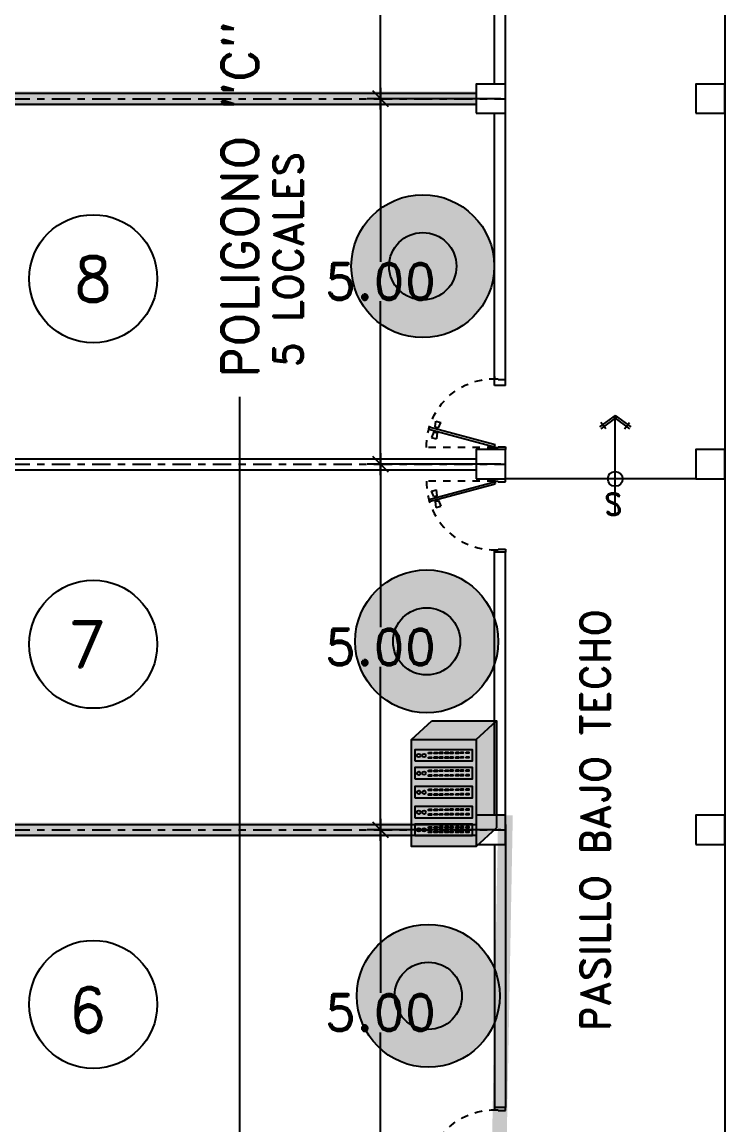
# Model space of a CAD drawing. Header units: millimetres. Extents: x 1590 to 1932, y -48 to 167.
# Drawn here: x 1639.13 to 1648.74, y 74.63 to 89.71 of the extents above; entities that cross this region are included whole.
import ezdxf
from ezdxf.enums import TextEntityAlignment as Align

# ---------------------------------------------------------------- set-up
doc = ezdxf.new("R2010")
doc.units = ezdxf.units.MM
doc.header["$LTSCALE"] = 0.1
doc.header["$MEASUREMENT"] = 0
doc.header["$PDMODE"] = 35
doc.header["$PDSIZE"] = 0.75
doc.linetypes.add('CENTERX2', pattern=[4, 2.5, -0.5, 0.5, -0.5])
doc.linetypes.add('HIDDEN2', pattern=[0.1875, 0.125, -0.0625])
doc.layers.get('0').update_dxf_attribs({"linetype": 'CONTINUOUS'})
doc.layers.get('DEFPOINTS').update_dxf_attribs({"linetype": 'CONTINUOUS'})
for name, color, linetype in [('CABLEADO', 172, 'CONTINUOUS'), ('CableadoSWACCESO', 26, 'CONTINUOUS'), ('CALLES', 3, 'CONTINUOUS'), ('CAMARAS', 253, 'CONTINUOUS'), ('ESCALERA', 1, 'CONTINUOUS'), ('PARED', 4, 'CONTINUOUS'), ("SW's Acceso", 250, 'CONTINUOUS'), ('TERRENO', 4, 'CONTINUOUS'), ('TEXT', 3, 'CONTINUOUS')]:
    doc.layers.add(name, color=color, linetype=linetype)
doc.styles.add('ROMAND', font='romand.shx')
doc.dimstyles.new('URBA', dxfattribs={"dimtxt": 20, "dimasz": 0.5, "dimexe": 1.25, "dimexo": 0.63, "dimgap": 0.63, "dimtad": 0, "dimtih": 1, "dimtoh": 1, "dimzin": 1, "dimdsep": 46, "dimtxsty": 'ROMAND', "dimcen": 2.5, "dimclrd": 1, "dimclre": 1, "dimclrt": 3, "dimadec": 0, "dimazin": 0, "dimtfac": 1, "dimtmove": 0, "dimatfit": 3, "dimfxl": 1, "dimtvp": 1, "dimtolj": 1, "dimtzin": 1, "dimarcsym": 0})

# ---------------------------------------------------------------- blocks, each defined once
blk = doc.blocks.new('P-GIRO-D')
at = {"color": 1, "linetype": 'HIDDEN2'}
blk.add_line((-0.03, 0.15), (-0.03, 1.08), dxfattribs=at)
at = {"color": 2}
for p, q in [((-0.31, 0.963), (-0.389, 0.952)), ((-0.389, 0.952), (-0.371, 0.884)), ((-0.297, 0.915), (-0.371, 0.884)), ((-0.281, 1.048), (-0.31, 1.041)), ((-0.31, 1.041), (-0.069, 0.142)), ((-0.31, 0.963), (-0.297, 0.915)), ((-0.288, 0.958), (-0.307, 0.953)), ((-0.28, 0.929), (-0.299, 0.924)), ((-0.281, 1.048), (-0.04, 0.15)), ((-0.239, 0.971), (-0.259, 0.966)), ((-0.232, 0.942), (-0.251, 0.937)), ((-0.242, 0.981), (-0.167, 1.011)), ((-0.242, 0.981), (-0.229, 0.933)), ((-0.229, 0.933), (-0.149, 0.944)), ((-0.167, 1.011), (-0.149, 0.944)), ((-1, 0.15), (-0.97, 0.15)), ((-0.96, 0), (-1, 0)), ((-0.97, 0.15), (-0.97, 0.1)), ((-0.97, 0.1), (-0.96, 0.1)), ((-0.96, 0.1), (-0.96, 0)), ((-0.04, 0.15), (-0.069, 0.142)), ((-0.04, 0.1), (-0.04, 0)), ((-0.03, 0.1), (-0.04, 0.1)), ((-0.04, 0), (0, 0)), ((-0.03, 0.15), (-0.03, 0.1)), ((0, 0.15), (-0.03, 0.15))]:
    blk.add_line(p, q, dxfattribs=at)
at = {"color": 1, "linetype": 'HIDDEN2'}
blk.add_arc((-0.04, 0.15), 0.93, 89.3839, 180, dxfattribs=at)
blk = doc.blocks.new('UTP1$0$DIMBLOCK')
at = {"color": 1}
blk.add_line((-7.5, 0), (10.5, 0), dxfattribs=at)
at = {"color": 4}
blk.add_line((-5.25, -5.25), (5.25, 5.25), dxfattribs=at)
blk = doc.blocks.new('*D198')
at = {"layer": 'CALLES', "color": 1, "linetype": 'Continuous', "transparency": 16777216}
for p, q in [((1645.673, 78.662), (1643.846, 78.662)), ((1644.026, 78.642), (1644.026, 76.432)), ((1644.026, 73.682), (1644.026, 75.892)), ((1645.673, 73.662), (1643.846, 73.662))]:
    blk.add_line(p, q, dxfattribs=at)
at = {"layer": 'DEFPOINTS', "color": 0, "linetype": 'Continuous', "transparency": 16777216}
for p in [(1644.026, 78.662), (1645.736, 78.662), (1645.736, 73.662)]:
    blk.add_point(p, dxfattribs=at)
at = {"layer": 'CALLES', "color": 1, "linetype": 'Continuous', "transparency": 16777216, "xscale": 0.02, "yscale": 0.02, "zscale": 0.02}
for p, rotation in [((1644.026, 78.662), 90), ((1644.026, 73.662), 270)]:
    blk.add_blockref('UTP1$0$DIMBLOCK', p, dxfattribs=dict(at, rotation=rotation))
at = {"layer": 'CALLES', "color": 3, "linetype": 'Continuous', "transparency": 16777216, "insert": (1644.026, 76.162), "char_height": 0.5, "attachment_point": 5, "style": 'ROMAND'}
blk.add_mtext('\\A1;5.00', dxfattribs=at)
blk = doc.blocks.new('*D199')
at = {"layer": 'CALLES', "color": 1, "linetype": 'Continuous', "transparency": 16777216}
for p, q in [((1645.673, 83.662), (1643.846, 83.662)), ((1644.026, 83.642), (1644.026, 81.432)), ((1644.026, 78.682), (1644.026, 80.892)), ((1645.673, 78.662), (1643.846, 78.662))]:
    blk.add_line(p, q, dxfattribs=at)
at = {"layer": 'DEFPOINTS', "color": 0, "linetype": 'Continuous', "transparency": 16777216}
for p in [(1644.026, 83.662), (1645.736, 83.662), (1645.736, 78.662)]:
    blk.add_point(p, dxfattribs=at)
at = {"layer": 'CALLES', "color": 1, "linetype": 'Continuous', "transparency": 16777216, "xscale": 0.02, "yscale": 0.02, "zscale": 0.02}
for p, rotation in [((1644.026, 83.662), 90), ((1644.026, 78.662), 270)]:
    blk.add_blockref('UTP1$0$DIMBLOCK', p, dxfattribs=dict(at, rotation=rotation))
at = {"layer": 'CALLES', "color": 3, "linetype": 'Continuous', "transparency": 16777216, "insert": (1644.026, 81.162), "char_height": 0.5, "attachment_point": 5, "style": 'ROMAND'}
blk.add_mtext('\\A1;5.00', dxfattribs=at)
blk = doc.blocks.new('*D200')
at = {"layer": 'CALLES', "color": 1, "linetype": 'Continuous', "transparency": 16777216}
for p, q in [((1645.673, 88.662), (1643.846, 88.662)), ((1644.026, 88.642), (1644.026, 86.432)), ((1644.026, 83.682), (1644.026, 85.892)), ((1645.673, 83.662), (1643.846, 83.662))]:
    blk.add_line(p, q, dxfattribs=at)
at = {"layer": 'DEFPOINTS', "color": 0, "linetype": 'Continuous', "transparency": 16777216}
for p in [(1644.026, 88.662), (1645.736, 88.662), (1645.736, 83.662)]:
    blk.add_point(p, dxfattribs=at)
at = {"layer": 'CALLES', "color": 1, "linetype": 'Continuous', "transparency": 16777216, "xscale": 0.02, "yscale": 0.02, "zscale": 0.02}
for p, rotation in [((1644.026, 88.662), 90), ((1644.026, 83.662), 270)]:
    blk.add_blockref('UTP1$0$DIMBLOCK', p, dxfattribs=dict(at, rotation=rotation))
at = {"layer": 'CALLES', "color": 3, "linetype": 'Continuous', "transparency": 16777216, "insert": (1644.026, 86.162), "char_height": 0.5, "attachment_point": 5, "style": 'ROMAND'}
blk.add_mtext('\\A1;5.00', dxfattribs=at)
blk = doc.blocks.new('*D201')
at = {"layer": 'CALLES', "color": 1, "linetype": 'Continuous', "transparency": 16777216}
for p, q in [((1645.673, 93.662), (1643.846, 93.662)), ((1644.026, 93.642), (1644.026, 91.432)), ((1644.026, 88.682), (1644.026, 90.892)), ((1645.673, 88.662), (1643.846, 88.662))]:
    blk.add_line(p, q, dxfattribs=at)
at = {"layer": 'DEFPOINTS', "color": 0, "linetype": 'Continuous', "transparency": 16777216}
for p in [(1644.026, 93.662), (1645.736, 93.662), (1645.736, 88.662)]:
    blk.add_point(p, dxfattribs=at)
at = {"layer": 'CALLES', "color": 1, "linetype": 'Continuous', "transparency": 16777216, "xscale": 0.02, "yscale": 0.02, "zscale": 0.02}
for p, rotation in [((1644.026, 93.662), 90), ((1644.026, 88.662), 270)]:
    blk.add_blockref('UTP1$0$DIMBLOCK', p, dxfattribs=dict(at, rotation=rotation))
at = {"layer": 'CALLES', "color": 3, "linetype": 'Continuous', "transparency": 16777216, "insert": (1644.026, 91.162), "char_height": 0.5, "attachment_point": 5, "style": 'ROMAND'}
blk.add_mtext('\\A1;5.00', dxfattribs=at)
blk = doc.blocks.new('*D350')
at = {"color": 1, "linetype": 'Continuous', "transparency": 16777216}
for p, q in [((1645.611, 98.662), (1641.926, 98.662)), ((1642.106, 98.642), (1642.106, 89.98)), ((1642.106, 73.682), (1642.106, 84.583)), ((1645.611, 73.662), (1641.926, 73.662))]:
    blk.add_line(p, q, dxfattribs=at)
at = {"layer": 'DEFPOINTS', "color": 0, "linetype": 'Continuous', "transparency": 16777216}
for p in [(1642.106, 98.662), (1645.673, 98.662), (1645.673, 73.662)]:
    blk.add_point(p, dxfattribs=at)
at = {"color": 1, "linetype": 'Continuous', "transparency": 16777216, "xscale": 0.02, "yscale": 0.02, "zscale": 0.02}
for p, rotation in [((1642.106, 98.662), 90), ((1642.106, 73.662), 270)]:
    blk.add_blockref('UTP1$0$DIMBLOCK', p, dxfattribs=dict(at, rotation=rotation))
at = {"color": 3, "linetype": 'Continuous', "transparency": 16777216, "insert": (1642.106, 87.281), "char_height": 0.5, "attachment_point": 5, "rotation": 90, "style": 'ROMAND'}
blk.add_mtext('\\A1;POLIGONO "C"', dxfattribs=at)
blk = doc.blocks.new('cams')
at = {"layer": 'CAMARAS', "linetype": 'Continuous', "true_color": 0xffffff}
h = blk.add_hatch(color=7, dxfattribs=at)
h.dxf.hatch_style = 1
h.paths.add_polyline_path([(-0.977, 0, 1), (0.977, 0, 1)])
h.paths.add_polyline_path([(0.46, 0, -1), (-0.46, 0, -1)], flags=16)
at = {"layer": 'CAMARAS', "linetype": 'Continuous', "true_color": 0x939598}
h = blk.add_hatch(color=252, dxfattribs=at)
h.dxf.hatch_style = 1
h.paths.add_polyline_path([(-0.46, 0, 1), (0.46, 0, 1)])
at = {"layer": 'CAMARAS', "color": 0, "linetype": 'Continuous'}
for radius in [0.977, 0.977, 0.977, 0.46]:
    blk.add_circle((0, 0), radius, dxfattribs=at)
blk = doc.blocks.new("Sw's")
at = {"layer": "SW's Acceso", "linetype": 'Continuous'}
h = blk.add_hatch(color=256, dxfattribs=at)
h.set_gradient(color1=(215, 235, 210), color2=(128, 128, 128), tint=1)
h.paths.add_polyline_path([(0.279, 0.256), (-0.605, 0.256), (-0.884, 0), (0, 0)])
h.paths.add_polyline_path([(0.279, 0.256), (0, 0), (0, -1.463), (0.279, -1.208)])
h = blk.add_hatch(color=256, dxfattribs=at)
h.set_gradient(color1=(192, 192, 192), color2=(99, 100, 102), tint=1)
h.paths.add_polyline_path([(-0.884, 0), (-0.884, -1.463), (0, -1.463), (0, 0)])
h.paths.add_polyline_path([(-0.05, -0.14), (-0.05, -0.293), (-0.838, -0.293), (-0.838, -0.14)], flags=16)
h.paths.add_polyline_path([(-0.761, -0.218, -1), (-0.81, -0.218, -1)], flags=0)
h.paths.add_polyline_path([(-0.689, -0.218, -1), (-0.737, -0.218, -1)], flags=0)
h.paths.add_polyline_path([(-0.65, -0.175), (-0.612, -0.175), (-0.612, -0.192), (-0.65, -0.192)], flags=0)
h.paths.add_polyline_path([(-0.65, -0.239), (-0.612, -0.239), (-0.612, -0.256), (-0.65, -0.256)], flags=0)
h.paths.add_polyline_path([(-0.573, -0.175), (-0.535, -0.175), (-0.535, -0.192), (-0.573, -0.192)], flags=0)
h.paths.add_polyline_path([(-0.573, -0.238), (-0.535, -0.238), (-0.535, -0.255), (-0.573, -0.255)], flags=0)
h.paths.add_polyline_path([(-0.5, -0.174), (-0.462, -0.174), (-0.462, -0.191), (-0.5, -0.191)], flags=0)
h.paths.add_polyline_path([(-0.05, -0.383), (-0.05, -0.536), (-0.838, -0.536), (-0.838, -0.383)], flags=16)
h.paths.add_polyline_path([(-0.5, -0.238), (-0.462, -0.238), (-0.462, -0.255), (-0.5, -0.255)], flags=0)
h.paths.add_polyline_path([(-0.761, -0.461, -1), (-0.81, -0.461, -1)], flags=0)
h.paths.add_polyline_path([(-0.689, -0.46, -1), (-0.737, -0.46, -1)], flags=0)
h.paths.add_polyline_path([(-0.65, -0.418), (-0.612, -0.418), (-0.612, -0.435), (-0.65, -0.435)], flags=0)
h.paths.add_polyline_path([(-0.423, -0.174), (-0.385, -0.174), (-0.385, -0.191), (-0.423, -0.191)], flags=0)
h.paths.add_polyline_path([(-0.423, -0.237), (-0.385, -0.237), (-0.385, -0.254), (-0.423, -0.254)], flags=0)
h.paths.add_polyline_path([(-0.573, -0.418), (-0.535, -0.418), (-0.535, -0.435), (-0.573, -0.435)], flags=0)
h.paths.add_polyline_path([(-0.65, -0.482), (-0.612, -0.482), (-0.612, -0.499), (-0.65, -0.499)], flags=0)
h.paths.add_polyline_path([(-0.357, -0.173), (-0.318, -0.173), (-0.318, -0.19), (-0.357, -0.19)], flags=0)
h.paths.add_polyline_path([(-0.5, -0.417), (-0.462, -0.417), (-0.462, -0.434), (-0.5, -0.434)], flags=0)
h.paths.add_polyline_path([(-0.573, -0.481), (-0.535, -0.481), (-0.535, -0.498), (-0.573, -0.498)], flags=0)
h.paths.add_polyline_path([(-0.357, -0.237), (-0.318, -0.237), (-0.318, -0.254), (-0.357, -0.254)], flags=0)
h.paths.add_polyline_path([(-0.5, -0.481), (-0.462, -0.481), (-0.462, -0.498), (-0.5, -0.498)], flags=0)
h.paths.add_polyline_path([(-0.423, -0.417), (-0.385, -0.417), (-0.385, -0.434), (-0.423, -0.434)], flags=0)
h.paths.add_polyline_path([(-0.28, -0.173), (-0.241, -0.173), (-0.241, -0.19), (-0.28, -0.19)], flags=0)
h.paths.add_polyline_path([(-0.28, -0.236), (-0.241, -0.236), (-0.241, -0.253), (-0.28, -0.253)], flags=0)
h.paths.add_polyline_path([(-0.423, -0.48), (-0.385, -0.48), (-0.385, -0.497), (-0.423, -0.497)], flags=0)
h.paths.add_polyline_path([(-0.357, -0.415), (-0.318, -0.415), (-0.318, -0.433), (-0.357, -0.433)], flags=0)
h.paths.add_polyline_path([(-0.05, -0.644), (-0.05, -0.797), (-0.838, -0.797), (-0.838, -0.644)], flags=16)
h.paths.add_polyline_path([(-0.214, -0.171), (-0.176, -0.171), (-0.176, -0.188), (-0.214, -0.188)], flags=0)
h.paths.add_polyline_path([(-0.357, -0.48), (-0.318, -0.48), (-0.318, -0.497), (-0.357, -0.497)], flags=0)
h.paths.add_polyline_path([(-0.214, -0.235), (-0.176, -0.235), (-0.176, -0.252), (-0.214, -0.252)], flags=0)
h.paths.add_polyline_path([(-0.28, -0.416), (-0.241, -0.416), (-0.241, -0.433), (-0.28, -0.433)], flags=0)
h.paths.add_polyline_path([(-0.65, -0.679), (-0.612, -0.679), (-0.612, -0.696), (-0.65, -0.696)], flags=0)
h.paths.add_polyline_path([(-0.761, -0.722, -1), (-0.81, -0.722, -1)], flags=0)
h.paths.add_polyline_path([(-0.689, -0.721, -1), (-0.737, -0.721, -1)], flags=0)
h.paths.add_polyline_path([(-0.573, -0.679), (-0.535, -0.679), (-0.535, -0.696), (-0.573, -0.696)], flags=0)
h.paths.add_polyline_path([(-0.28, -0.479), (-0.241, -0.479), (-0.241, -0.496), (-0.28, -0.496)], flags=0)
h.paths.add_polyline_path([(-0.137, -0.171), (-0.099, -0.171), (-0.099, -0.188), (-0.137, -0.188)], flags=0)
h.paths.add_polyline_path([(-0.214, -0.414), (-0.176, -0.414), (-0.176, -0.431), (-0.214, -0.431)], flags=0)
h.paths.add_polyline_path([(-0.5, -0.678), (-0.462, -0.678), (-0.462, -0.695), (-0.5, -0.695)], flags=0)
h.paths.add_polyline_path([(-0.137, -0.234), (-0.099, -0.234), (-0.099, -0.252), (-0.137, -0.252)], flags=0)
h.paths.add_polyline_path([(-0.65, -0.743), (-0.612, -0.743), (-0.612, -0.76), (-0.65, -0.76)], flags=0)
h.paths.add_polyline_path([(-0.214, -0.478), (-0.176, -0.478), (-0.176, -0.495), (-0.214, -0.495)], flags=0)
h.paths.add_polyline_path([(-0.573, -0.742), (-0.535, -0.742), (-0.535, -0.759), (-0.573, -0.759)], flags=0)
h.paths.add_polyline_path([(-0.423, -0.678), (-0.385, -0.678), (-0.385, -0.695), (-0.423, -0.695)], flags=0)
h.paths.add_polyline_path([(-0.5, -0.742), (-0.462, -0.742), (-0.462, -0.759), (-0.5, -0.759)], flags=0)
h.paths.add_polyline_path([(-0.137, -0.414), (-0.099, -0.414), (-0.099, -0.431), (-0.137, -0.431)], flags=0)
h.paths.add_polyline_path([(-0.357, -0.677), (-0.318, -0.677), (-0.318, -0.694), (-0.357, -0.694)], flags=0)
h.paths.add_polyline_path([(-0.423, -0.741), (-0.385, -0.741), (-0.385, -0.758), (-0.423, -0.758)], flags=0)
h.paths.add_polyline_path([(-0.137, -0.477), (-0.099, -0.477), (-0.099, -0.494), (-0.137, -0.494)], flags=0)
h.paths.add_polyline_path([(-0.28, -0.677), (-0.241, -0.677), (-0.241, -0.694), (-0.28, -0.694)], flags=0)
h.paths.add_polyline_path([(-0.357, -0.741), (-0.318, -0.741), (-0.318, -0.758), (-0.357, -0.758)], flags=0)
h.paths.add_polyline_path([(-0.214, -0.675), (-0.176, -0.675), (-0.176, -0.692), (-0.214, -0.692)], flags=0)
h.paths.add_polyline_path([(-0.28, -0.74), (-0.241, -0.74), (-0.241, -0.757), (-0.28, -0.757)], flags=0)
h.paths.add_polyline_path([(-0.05, -0.916), (-0.05, -1.07), (-0.838, -1.07), (-0.838, -0.916)], flags=16)
h.paths.add_polyline_path([(-0.214, -0.739), (-0.176, -0.739), (-0.176, -0.756), (-0.214, -0.756)], flags=0)
h.paths.add_polyline_path([(-0.137, -0.675), (-0.099, -0.675), (-0.099, -0.692), (-0.137, -0.692)], flags=0)
h.paths.add_polyline_path([(-0.65, -0.951), (-0.612, -0.951), (-0.612, -0.968), (-0.65, -0.968)], flags=0)
h.paths.add_polyline_path([(-0.761, -0.994, -1), (-0.81, -0.994, -1)], flags=0)
h.paths.add_polyline_path([(-0.689, -0.994, -1), (-0.737, -0.994, -1)], flags=0)
h.paths.add_polyline_path([(-0.573, -0.951), (-0.535, -0.951), (-0.535, -0.968), (-0.573, -0.968)], flags=0)
h.paths.add_polyline_path([(-0.5, -0.95), (-0.462, -0.95), (-0.462, -0.967), (-0.5, -0.967)], flags=0)
h.paths.add_polyline_path([(-0.137, -0.738), (-0.099, -0.738), (-0.099, -0.755), (-0.137, -0.755)], flags=0)
h.paths.add_polyline_path([(-0.423, -0.95), (-0.385, -0.95), (-0.385, -0.967), (-0.423, -0.967)], flags=0)
h.paths.add_polyline_path([(-0.65, -1.015), (-0.612, -1.015), (-0.612, -1.032), (-0.65, -1.032)], flags=0)
h.paths.add_polyline_path([(-0.573, -1.014), (-0.535, -1.014), (-0.535, -1.031), (-0.573, -1.031)], flags=0)
h.paths.add_polyline_path([(-0.357, -0.949), (-0.318, -0.949), (-0.318, -0.966), (-0.357, -0.966)], flags=0)
h.paths.add_polyline_path([(-0.5, -1.014), (-0.462, -1.014), (-0.462, -1.031), (-0.5, -1.031)], flags=0)
h.paths.add_polyline_path([(-0.423, -1.013), (-0.385, -1.013), (-0.385, -1.031), (-0.423, -1.031)], flags=0)
h.paths.add_polyline_path([(-0.28, -0.949), (-0.241, -0.949), (-0.241, -0.966), (-0.28, -0.966)], flags=0)
h.paths.add_polyline_path([(-0.357, -1.013), (-0.318, -1.013), (-0.318, -1.03), (-0.357, -1.03)], flags=0)
h.paths.add_polyline_path([(-0.214, -0.947), (-0.176, -0.947), (-0.176, -0.964), (-0.214, -0.964)], flags=0)
h.paths.add_polyline_path([(-0.28, -1.012), (-0.241, -1.012), (-0.241, -1.029), (-0.28, -1.029)], flags=0)
h.paths.add_polyline_path([(-0.05, -1.157), (-0.05, -1.311), (-0.838, -1.311), (-0.838, -1.157)], flags=16)
h.paths.add_polyline_path([(-0.137, -0.947), (-0.099, -0.947), (-0.099, -0.965), (-0.137, -0.965)], flags=0)
h.paths.add_polyline_path([(-0.214, -1.011), (-0.176, -1.011), (-0.176, -1.028), (-0.214, -1.028)], flags=0)
h.paths.add_polyline_path([(-0.65, -1.192), (-0.612, -1.192), (-0.612, -1.209), (-0.65, -1.209)], flags=0)
h.paths.add_polyline_path([(-0.761, -1.235, -1), (-0.81, -1.235, -1)], flags=0)
h.paths.add_polyline_path([(-0.573, -1.192), (-0.535, -1.192), (-0.535, -1.209), (-0.573, -1.209)], flags=0)
h.paths.add_polyline_path([(-0.689, -1.235, -1), (-0.737, -1.235, -1)], flags=0)
h.paths.add_polyline_path([(-0.137, -1.011), (-0.099, -1.011), (-0.099, -1.028), (-0.137, -1.028)], flags=0)
h.paths.add_polyline_path([(-0.5, -1.191), (-0.462, -1.191), (-0.462, -1.208), (-0.5, -1.208)], flags=0)
h.paths.add_polyline_path([(-0.423, -1.191), (-0.385, -1.191), (-0.385, -1.208), (-0.423, -1.208)], flags=0)
h.paths.add_polyline_path([(-0.65, -1.256), (-0.612, -1.256), (-0.612, -1.273), (-0.65, -1.273)], flags=0)
h.paths.add_polyline_path([(-0.356, -1.19), (-0.318, -1.19), (-0.318, -1.207), (-0.356, -1.207)], flags=0)
h.paths.add_polyline_path([(-0.573, -1.255), (-0.535, -1.255), (-0.535, -1.272), (-0.573, -1.272)], flags=0)
h.paths.add_polyline_path([(-0.5, -1.255), (-0.462, -1.255), (-0.462, -1.272), (-0.5, -1.272)], flags=0)
h.paths.add_polyline_path([(-0.28, -1.19), (-0.241, -1.19), (-0.241, -1.207), (-0.28, -1.207)], flags=0)
h.paths.add_polyline_path([(-0.423, -1.254), (-0.385, -1.254), (-0.385, -1.272), (-0.423, -1.272)], flags=0)
h.paths.add_polyline_path([(-0.214, -1.188), (-0.176, -1.188), (-0.176, -1.205), (-0.214, -1.205)], flags=0)
h.paths.add_polyline_path([(-0.356, -1.254), (-0.318, -1.254), (-0.318, -1.271), (-0.356, -1.271)], flags=0)
h.paths.add_polyline_path([(-0.28, -1.253), (-0.241, -1.253), (-0.241, -1.27), (-0.28, -1.27)], flags=0)
h.paths.add_polyline_path([(-0.137, -1.189), (-0.099, -1.189), (-0.099, -1.206), (-0.137, -1.206)], flags=0)
h.paths.add_polyline_path([(-0.214, -1.252), (-0.176, -1.252), (-0.176, -1.269), (-0.214, -1.269)], flags=0)
h.paths.add_polyline_path([(-0.137, -1.252), (-0.099, -1.252), (-0.099, -1.269), (-0.137, -1.269)], flags=0)
at = {"layer": "SW's Acceso", "linetype": 'Continuous', "true_color": 0xadddf7}
h = blk.add_hatch(color=141, dxfattribs=at)
h.paths.add_polyline_path([(-0.838, -0.14), (-0.838, -0.293), (-0.05, -0.293), (-0.05, -0.14)])
h.paths.add_polyline_path([(-0.689, -0.218, -1), (-0.737, -0.218, -1)], flags=16)
h.paths.add_polyline_path([(-0.761, -0.218, -1), (-0.81, -0.218, -1)], flags=16)
h.paths.add_polyline_path([(-0.65, -0.175), (-0.612, -0.175), (-0.612, -0.192), (-0.65, -0.192)], flags=16)
h.paths.add_polyline_path([(-0.65, -0.239), (-0.612, -0.239), (-0.612, -0.256), (-0.65, -0.256)], flags=16)
h.paths.add_polyline_path([(-0.573, -0.175), (-0.535, -0.175), (-0.535, -0.192), (-0.573, -0.192)], flags=16)
h.paths.add_polyline_path([(-0.573, -0.238), (-0.535, -0.238), (-0.535, -0.255), (-0.573, -0.255)], flags=16)
h.paths.add_polyline_path([(-0.5, -0.174), (-0.462, -0.174), (-0.462, -0.191), (-0.5, -0.191)], flags=16)
h.paths.add_polyline_path([(-0.5, -0.238), (-0.462, -0.238), (-0.462, -0.255), (-0.5, -0.255)], flags=16)
h.paths.add_polyline_path([(-0.423, -0.174), (-0.385, -0.174), (-0.385, -0.191), (-0.423, -0.191)], flags=16)
h.paths.add_polyline_path([(-0.423, -0.237), (-0.385, -0.237), (-0.385, -0.254), (-0.423, -0.254)], flags=16)
h.paths.add_polyline_path([(-0.357, -0.173), (-0.318, -0.173), (-0.318, -0.19), (-0.357, -0.19)], flags=16)
h.paths.add_polyline_path([(-0.357, -0.237), (-0.318, -0.237), (-0.318, -0.254), (-0.357, -0.254)], flags=16)
h.paths.add_polyline_path([(-0.28, -0.173), (-0.241, -0.173), (-0.241, -0.19), (-0.28, -0.19)], flags=16)
h.paths.add_polyline_path([(-0.28, -0.236), (-0.241, -0.236), (-0.241, -0.253), (-0.28, -0.253)], flags=16)
h.paths.add_polyline_path([(-0.214, -0.171), (-0.176, -0.171), (-0.176, -0.188), (-0.214, -0.188)], flags=16)
h.paths.add_polyline_path([(-0.214, -0.235), (-0.176, -0.235), (-0.176, -0.252), (-0.214, -0.252)], flags=16)
h.paths.add_polyline_path([(-0.137, -0.171), (-0.099, -0.171), (-0.099, -0.188), (-0.137, -0.188)], flags=16)
h.paths.add_polyline_path([(-0.137, -0.234), (-0.099, -0.234), (-0.099, -0.252), (-0.137, -0.252)], flags=16)
h.paths.add_polyline_path([(-0.838, -0.383), (-0.838, -0.536), (-0.05, -0.536), (-0.05, -0.383)])
h.paths.add_polyline_path([(-0.689, -0.46, -1), (-0.737, -0.46, -1)], flags=16)
h.paths.add_polyline_path([(-0.65, -0.418), (-0.612, -0.418), (-0.612, -0.435), (-0.65, -0.435)], flags=16)
h.paths.add_polyline_path([(-0.65, -0.482), (-0.612, -0.482), (-0.612, -0.499), (-0.65, -0.499)], flags=16)
h.paths.add_polyline_path([(-0.761, -0.461, -1), (-0.81, -0.461, -1)], flags=16)
h.paths.add_polyline_path([(-0.573, -0.418), (-0.535, -0.418), (-0.535, -0.435), (-0.573, -0.435)], flags=16)
h.paths.add_polyline_path([(-0.573, -0.481), (-0.535, -0.481), (-0.535, -0.498), (-0.573, -0.498)], flags=16)
h.paths.add_polyline_path([(-0.5, -0.417), (-0.462, -0.417), (-0.462, -0.434), (-0.5, -0.434)], flags=16)
h.paths.add_polyline_path([(-0.5, -0.481), (-0.462, -0.481), (-0.462, -0.498), (-0.5, -0.498)], flags=16)
h.paths.add_polyline_path([(-0.423, -0.417), (-0.385, -0.417), (-0.385, -0.434), (-0.423, -0.434)], flags=16)
h.paths.add_polyline_path([(-0.423, -0.48), (-0.385, -0.48), (-0.385, -0.497), (-0.423, -0.497)], flags=16)
h.paths.add_polyline_path([(-0.357, -0.415), (-0.318, -0.415), (-0.318, -0.433), (-0.357, -0.433)], flags=16)
h.paths.add_polyline_path([(-0.357, -0.48), (-0.318, -0.48), (-0.318, -0.497), (-0.357, -0.497)], flags=16)
h.paths.add_polyline_path([(-0.28, -0.416), (-0.241, -0.416), (-0.241, -0.433), (-0.28, -0.433)], flags=16)
h.paths.add_polyline_path([(-0.28, -0.479), (-0.241, -0.479), (-0.241, -0.496), (-0.28, -0.496)], flags=16)
h.paths.add_polyline_path([(-0.214, -0.414), (-0.176, -0.414), (-0.176, -0.431), (-0.214, -0.431)], flags=16)
h.paths.add_polyline_path([(-0.214, -0.478), (-0.176, -0.478), (-0.176, -0.495), (-0.214, -0.495)], flags=16)
h.paths.add_polyline_path([(-0.137, -0.414), (-0.099, -0.414), (-0.099, -0.431), (-0.137, -0.431)], flags=16)
h.paths.add_polyline_path([(-0.137, -0.477), (-0.099, -0.477), (-0.099, -0.494), (-0.137, -0.494)], flags=16)
h.paths.add_polyline_path([(-0.838, -0.644), (-0.838, -0.797), (-0.05, -0.797), (-0.05, -0.644)])
h.paths.add_polyline_path([(-0.689, -0.721, -1), (-0.737, -0.721, -1)], flags=16)
h.paths.add_polyline_path([(-0.65, -0.679), (-0.612, -0.679), (-0.612, -0.696), (-0.65, -0.696)], flags=16)
h.paths.add_polyline_path([(-0.65, -0.743), (-0.612, -0.743), (-0.612, -0.76), (-0.65, -0.76)], flags=16)
h.paths.add_polyline_path([(-0.761, -0.722, -1), (-0.81, -0.722, -1)], flags=16)
h.paths.add_polyline_path([(-0.573, -0.679), (-0.535, -0.679), (-0.535, -0.696), (-0.573, -0.696)], flags=16)
h.paths.add_polyline_path([(-0.573, -0.742), (-0.535, -0.742), (-0.535, -0.759), (-0.573, -0.759)], flags=16)
h.paths.add_polyline_path([(-0.5, -0.678), (-0.462, -0.678), (-0.462, -0.695), (-0.5, -0.695)], flags=16)
h.paths.add_polyline_path([(-0.5, -0.742), (-0.462, -0.742), (-0.462, -0.759), (-0.5, -0.759)], flags=16)
h.paths.add_polyline_path([(-0.423, -0.678), (-0.385, -0.678), (-0.385, -0.695), (-0.423, -0.695)], flags=16)
h.paths.add_polyline_path([(-0.423, -0.741), (-0.385, -0.741), (-0.385, -0.758), (-0.423, -0.758)], flags=16)
h.paths.add_polyline_path([(-0.357, -0.677), (-0.318, -0.677), (-0.318, -0.694), (-0.357, -0.694)], flags=16)
h.paths.add_polyline_path([(-0.357, -0.741), (-0.318, -0.741), (-0.318, -0.758), (-0.357, -0.758)], flags=16)
h.paths.add_polyline_path([(-0.28, -0.677), (-0.241, -0.677), (-0.241, -0.694), (-0.28, -0.694)], flags=16)
h.paths.add_polyline_path([(-0.28, -0.74), (-0.241, -0.74), (-0.241, -0.757), (-0.28, -0.757)], flags=16)
h.paths.add_polyline_path([(-0.214, -0.675), (-0.176, -0.675), (-0.176, -0.692), (-0.214, -0.692)], flags=16)
h.paths.add_polyline_path([(-0.214, -0.739), (-0.176, -0.739), (-0.176, -0.756), (-0.214, -0.756)], flags=16)
h.paths.add_polyline_path([(-0.137, -0.675), (-0.099, -0.675), (-0.099, -0.692), (-0.137, -0.692)], flags=16)
h.paths.add_polyline_path([(-0.137, -0.738), (-0.099, -0.738), (-0.099, -0.755), (-0.137, -0.755)], flags=16)
h.paths.add_polyline_path([(-0.838, -0.916), (-0.838, -1.07), (-0.05, -1.07), (-0.05, -0.916)])
h.paths.add_polyline_path([(-0.65, -0.951), (-0.612, -0.951), (-0.612, -0.968), (-0.65, -0.968)], flags=16)
h.paths.add_polyline_path([(-0.689, -0.994, -1), (-0.737, -0.994, -1)], flags=16)
h.paths.add_polyline_path([(-0.65, -1.015), (-0.612, -1.015), (-0.612, -1.032), (-0.65, -1.032)], flags=16)
h.paths.add_polyline_path([(-0.573, -0.951), (-0.535, -0.951), (-0.535, -0.968), (-0.573, -0.968)], flags=16)
h.paths.add_polyline_path([(-0.761, -0.994, -1), (-0.81, -0.994, -1)], flags=16)
h.paths.add_polyline_path([(-0.573, -1.014), (-0.535, -1.014), (-0.535, -1.031), (-0.573, -1.031)], flags=16)
h.paths.add_polyline_path([(-0.5, -0.95), (-0.462, -0.95), (-0.462, -0.967), (-0.5, -0.967)], flags=16)
h.paths.add_polyline_path([(-0.5, -1.014), (-0.462, -1.014), (-0.462, -1.031), (-0.5, -1.031)], flags=16)
h.paths.add_polyline_path([(-0.423, -0.95), (-0.385, -0.95), (-0.385, -0.967), (-0.423, -0.967)], flags=16)
h.paths.add_polyline_path([(-0.423, -1.013), (-0.385, -1.013), (-0.385, -1.031), (-0.423, -1.031)], flags=16)
h.paths.add_polyline_path([(-0.357, -0.949), (-0.318, -0.949), (-0.318, -0.966), (-0.357, -0.966)], flags=16)
h.paths.add_polyline_path([(-0.357, -1.013), (-0.318, -1.013), (-0.318, -1.03), (-0.357, -1.03)], flags=16)
h.paths.add_polyline_path([(-0.28, -0.949), (-0.241, -0.949), (-0.241, -0.966), (-0.28, -0.966)], flags=16)
h.paths.add_polyline_path([(-0.28, -1.012), (-0.241, -1.012), (-0.241, -1.029), (-0.28, -1.029)], flags=16)
h.paths.add_polyline_path([(-0.214, -0.947), (-0.176, -0.947), (-0.176, -0.964), (-0.214, -0.964)], flags=16)
h.paths.add_polyline_path([(-0.214, -1.011), (-0.176, -1.011), (-0.176, -1.028), (-0.214, -1.028)], flags=16)
h.paths.add_polyline_path([(-0.137, -0.947), (-0.099, -0.947), (-0.099, -0.965), (-0.137, -0.965)], flags=16)
h.paths.add_polyline_path([(-0.137, -1.011), (-0.099, -1.011), (-0.099, -1.028), (-0.137, -1.028)], flags=16)
h.paths.add_polyline_path([(-0.838, -1.157), (-0.838, -1.311), (-0.05, -1.311), (-0.05, -1.157)])
h.paths.add_polyline_path([(-0.65, -1.192), (-0.612, -1.192), (-0.612, -1.209), (-0.65, -1.209)], flags=16)
h.paths.add_polyline_path([(-0.689, -1.235, -1), (-0.737, -1.235, -1)], flags=16)
h.paths.add_polyline_path([(-0.65, -1.256), (-0.612, -1.256), (-0.612, -1.273), (-0.65, -1.273)], flags=16)
h.paths.add_polyline_path([(-0.573, -1.192), (-0.535, -1.192), (-0.535, -1.209), (-0.573, -1.209)], flags=16)
h.paths.add_polyline_path([(-0.573, -1.255), (-0.535, -1.255), (-0.535, -1.272), (-0.573, -1.272)], flags=16)
h.paths.add_polyline_path([(-0.761, -1.235, -1), (-0.81, -1.235, -1)], flags=16)
h.paths.add_polyline_path([(-0.5, -1.191), (-0.462, -1.191), (-0.462, -1.208), (-0.5, -1.208)], flags=16)
h.paths.add_polyline_path([(-0.5, -1.255), (-0.462, -1.255), (-0.462, -1.272), (-0.5, -1.272)], flags=16)
h.paths.add_polyline_path([(-0.423, -1.191), (-0.385, -1.191), (-0.385, -1.208), (-0.423, -1.208)], flags=16)
h.paths.add_polyline_path([(-0.423, -1.254), (-0.385, -1.254), (-0.385, -1.272), (-0.423, -1.272)], flags=16)
h.paths.add_polyline_path([(-0.356, -1.19), (-0.318, -1.19), (-0.318, -1.207), (-0.356, -1.207)], flags=16)
h.paths.add_polyline_path([(-0.356, -1.254), (-0.318, -1.254), (-0.318, -1.271), (-0.356, -1.271)], flags=16)
h.paths.add_polyline_path([(-0.28, -1.19), (-0.241, -1.19), (-0.241, -1.207), (-0.28, -1.207)], flags=16)
h.paths.add_polyline_path([(-0.28, -1.253), (-0.241, -1.253), (-0.241, -1.27), (-0.28, -1.27)], flags=16)
h.paths.add_polyline_path([(-0.214, -1.188), (-0.176, -1.188), (-0.176, -1.205), (-0.214, -1.205)], flags=16)
h.paths.add_polyline_path([(-0.214, -1.252), (-0.176, -1.252), (-0.176, -1.269), (-0.214, -1.269)], flags=16)
h.paths.add_polyline_path([(-0.137, -1.189), (-0.099, -1.189), (-0.099, -1.206), (-0.137, -1.206)], flags=16)
h.paths.add_polyline_path([(-0.137, -1.252), (-0.099, -1.252), (-0.099, -1.269), (-0.137, -1.269)], flags=16)
at = {"layer": "SW's Acceso", "linetype": 'Continuous'}
for p, q in [((-0.884, 0), (-0.605, 0.256)), ((0, 0), (0.279, 0.256)), ((0, -1.463), (0.279, -1.208))]:
    blk.add_line(p, q, dxfattribs=at)
blk.add_lwpolyline([(-0.605, 0.256), (0.279, 0.256), (0.279, -1.208)], dxfattribs=at)
for points in [[(-0.884, 0), (0, 0), (0, -1.463), (-0.884, -1.463)], [(-0.838, -0.293), (-0.05, -0.293), (-0.05, -0.14), (-0.838, -0.14)], [(-0.65, -0.175), (-0.612, -0.175), (-0.612, -0.192), (-0.65, -0.192)], [(-0.65, -0.239), (-0.612, -0.239), (-0.612, -0.256), (-0.65, -0.256)], [(-0.573, -0.175), (-0.535, -0.175), (-0.535, -0.192), (-0.573, -0.192)], [(-0.573, -0.238), (-0.535, -0.238), (-0.535, -0.255), (-0.573, -0.255)], [(-0.5, -0.174), (-0.462, -0.174), (-0.462, -0.191), (-0.5, -0.191)], [(-0.5, -0.238), (-0.462, -0.238), (-0.462, -0.255), (-0.5, -0.255)], [(-0.423, -0.174), (-0.385, -0.174), (-0.385, -0.191), (-0.423, -0.191)], [(-0.423, -0.237), (-0.385, -0.237), (-0.385, -0.254), (-0.423, -0.254)], [(-0.357, -0.173), (-0.318, -0.173), (-0.318, -0.19), (-0.357, -0.19)], [(-0.357, -0.237), (-0.318, -0.237), (-0.318, -0.254), (-0.357, -0.254)], [(-0.28, -0.173), (-0.241, -0.173), (-0.241, -0.19), (-0.28, -0.19)], [(-0.28, -0.236), (-0.241, -0.236), (-0.241, -0.253), (-0.28, -0.253)], [(-0.214, -0.171), (-0.176, -0.171), (-0.176, -0.188), (-0.214, -0.188)], [(-0.214, -0.235), (-0.176, -0.235), (-0.176, -0.252), (-0.214, -0.252)], [(-0.137, -0.171), (-0.099, -0.171), (-0.099, -0.188), (-0.137, -0.188)], [(-0.137, -0.234), (-0.099, -0.234), (-0.099, -0.252), (-0.137, -0.252)], [(-0.838, -0.536), (-0.05, -0.536), (-0.05, -0.383), (-0.838, -0.383)], [(-0.65, -0.418), (-0.612, -0.418), (-0.612, -0.435), (-0.65, -0.435)], [(-0.573, -0.418), (-0.535, -0.418), (-0.535, -0.435), (-0.573, -0.435)], [(-0.5, -0.417), (-0.462, -0.417), (-0.462, -0.434), (-0.5, -0.434)], [(-0.423, -0.417), (-0.385, -0.417), (-0.385, -0.434), (-0.423, -0.434)], [(-0.357, -0.415), (-0.318, -0.415), (-0.318, -0.433), (-0.357, -0.433)], [(-0.28, -0.416), (-0.241, -0.416), (-0.241, -0.433), (-0.28, -0.433)], [(-0.214, -0.414), (-0.176, -0.414), (-0.176, -0.431), (-0.214, -0.431)], [(-0.137, -0.414), (-0.099, -0.414), (-0.099, -0.431), (-0.137, -0.431)], [(-0.65, -0.482), (-0.612, -0.482), (-0.612, -0.499), (-0.65, -0.499)], [(-0.573, -0.481), (-0.535, -0.481), (-0.535, -0.498), (-0.573, -0.498)], [(-0.5, -0.481), (-0.462, -0.481), (-0.462, -0.498), (-0.5, -0.498)], [(-0.423, -0.48), (-0.385, -0.48), (-0.385, -0.497), (-0.423, -0.497)], [(-0.357, -0.48), (-0.318, -0.48), (-0.318, -0.497), (-0.357, -0.497)], [(-0.28, -0.479), (-0.241, -0.479), (-0.241, -0.496), (-0.28, -0.496)], [(-0.214, -0.478), (-0.176, -0.478), (-0.176, -0.495), (-0.214, -0.495)], [(-0.137, -0.477), (-0.099, -0.477), (-0.099, -0.494), (-0.137, -0.494)], [(-0.838, -0.797), (-0.05, -0.797), (-0.05, -0.644), (-0.838, -0.644)], [(-0.65, -0.679), (-0.612, -0.679), (-0.612, -0.696), (-0.65, -0.696)], [(-0.65, -0.743), (-0.612, -0.743), (-0.612, -0.76), (-0.65, -0.76)], [(-0.573, -0.679), (-0.535, -0.679), (-0.535, -0.696), (-0.573, -0.696)], [(-0.573, -0.742), (-0.535, -0.742), (-0.535, -0.759), (-0.573, -0.759)], [(-0.5, -0.678), (-0.462, -0.678), (-0.462, -0.695), (-0.5, -0.695)], [(-0.5, -0.742), (-0.462, -0.742), (-0.462, -0.759), (-0.5, -0.759)], [(-0.423, -0.678), (-0.385, -0.678), (-0.385, -0.695), (-0.423, -0.695)], [(-0.423, -0.741), (-0.385, -0.741), (-0.385, -0.758), (-0.423, -0.758)], [(-0.357, -0.677), (-0.318, -0.677), (-0.318, -0.694), (-0.357, -0.694)], [(-0.357, -0.741), (-0.318, -0.741), (-0.318, -0.758), (-0.357, -0.758)], [(-0.28, -0.677), (-0.241, -0.677), (-0.241, -0.694), (-0.28, -0.694)], [(-0.28, -0.74), (-0.241, -0.74), (-0.241, -0.757), (-0.28, -0.757)], [(-0.214, -0.675), (-0.176, -0.675), (-0.176, -0.692), (-0.214, -0.692)], [(-0.214, -0.739), (-0.176, -0.739), (-0.176, -0.756), (-0.214, -0.756)], [(-0.137, -0.675), (-0.099, -0.675), (-0.099, -0.692), (-0.137, -0.692)], [(-0.137, -0.738), (-0.099, -0.738), (-0.099, -0.755), (-0.137, -0.755)], [(-0.838, -1.07), (-0.05, -1.07), (-0.05, -0.916), (-0.838, -0.916)], [(-0.65, -0.951), (-0.612, -0.951), (-0.612, -0.968), (-0.65, -0.968)], [(-0.65, -1.015), (-0.612, -1.015), (-0.612, -1.032), (-0.65, -1.032)], [(-0.573, -0.951), (-0.535, -0.951), (-0.535, -0.968), (-0.573, -0.968)], [(-0.573, -1.014), (-0.535, -1.014), (-0.535, -1.031), (-0.573, -1.031)], [(-0.5, -0.95), (-0.462, -0.95), (-0.462, -0.967), (-0.5, -0.967)], [(-0.5, -1.014), (-0.462, -1.014), (-0.462, -1.031), (-0.5, -1.031)], [(-0.423, -0.95), (-0.385, -0.95), (-0.385, -0.967), (-0.423, -0.967)], [(-0.423, -1.013), (-0.385, -1.013), (-0.385, -1.031), (-0.423, -1.031)], [(-0.357, -0.949), (-0.318, -0.949), (-0.318, -0.966), (-0.357, -0.966)], [(-0.357, -1.013), (-0.318, -1.013), (-0.318, -1.03), (-0.357, -1.03)], [(-0.28, -0.949), (-0.241, -0.949), (-0.241, -0.966), (-0.28, -0.966)], [(-0.28, -1.012), (-0.241, -1.012), (-0.241, -1.029), (-0.28, -1.029)], [(-0.214, -0.947), (-0.176, -0.947), (-0.176, -0.964), (-0.214, -0.964)], [(-0.214, -1.011), (-0.176, -1.011), (-0.176, -1.028), (-0.214, -1.028)], [(-0.137, -0.947), (-0.099, -0.947), (-0.099, -0.965), (-0.137, -0.965)], [(-0.137, -1.011), (-0.099, -1.011), (-0.099, -1.028), (-0.137, -1.028)], [(-0.838, -1.311), (-0.05, -1.311), (-0.05, -1.157), (-0.838, -1.157)], [(-0.65, -1.192), (-0.612, -1.192), (-0.612, -1.209), (-0.65, -1.209)], [(-0.573, -1.192), (-0.535, -1.192), (-0.535, -1.209), (-0.573, -1.209)], [(-0.5, -1.191), (-0.462, -1.191), (-0.462, -1.208), (-0.5, -1.208)], [(-0.423, -1.191), (-0.385, -1.191), (-0.385, -1.208), (-0.423, -1.208)], [(-0.356, -1.19), (-0.318, -1.19), (-0.318, -1.207), (-0.356, -1.207)], [(-0.28, -1.19), (-0.241, -1.19), (-0.241, -1.207), (-0.28, -1.207)], [(-0.214, -1.188), (-0.176, -1.188), (-0.176, -1.205), (-0.214, -1.205)], [(-0.137, -1.189), (-0.099, -1.189), (-0.099, -1.206), (-0.137, -1.206)], [(-0.65, -1.256), (-0.612, -1.256), (-0.612, -1.273), (-0.65, -1.273)], [(-0.573, -1.255), (-0.535, -1.255), (-0.535, -1.272), (-0.573, -1.272)], [(-0.5, -1.255), (-0.462, -1.255), (-0.462, -1.272), (-0.5, -1.272)], [(-0.423, -1.254), (-0.385, -1.254), (-0.385, -1.272), (-0.423, -1.272)], [(-0.356, -1.254), (-0.318, -1.254), (-0.318, -1.271), (-0.356, -1.271)], [(-0.28, -1.253), (-0.241, -1.253), (-0.241, -1.27), (-0.28, -1.27)], [(-0.214, -1.252), (-0.176, -1.252), (-0.176, -1.269), (-0.214, -1.269)], [(-0.137, -1.252), (-0.099, -1.252), (-0.099, -1.269), (-0.137, -1.269)]]:
    blk.add_lwpolyline(points, close=True, dxfattribs=at)
for centre in [(-0.786, -0.218), (-0.713, -0.218), (-0.786, -0.461), (-0.713, -0.46), (-0.786, -0.722), (-0.713, -0.721), (-0.786, -0.994), (-0.713, -0.994), (-0.786, -1.235), (-0.713, -1.235)]:
    blk.add_circle(centre, 0.0243, dxfattribs=at)

msp = doc.modelspace()

# ---------------------------------------------------------------- linework, layer by layer
at = {"color": 4, "linetype": 'Continuous'}
msp.add_line((1645.7358, 83.5869), (1645.7358, 83.7369), dxfattribs=at)
at = {"color": 2, "linetype": 'Continuous'}
msp.add_line((1648.3358, 83.4619), (1645.7358, 83.4619), dxfattribs=at)
for centre in [(1640.1006, 86.1994), (1640.1006, 81.1994), (1640.1006, 76.2744)]:
    msp.add_circle(centre, 0.8758, dxfattribs=at)
at = {"color": 8, "linetype": 'Continuous'}
msp.add_circle((1647.2358, 83.4619), 0.1012, dxfattribs=at)
at = {"layer": 'CABLEADO', "linetype": 'Continuous', "const_width": 0.2}
for points in [[(1630.8156, 88.6619), (1645.3358, 88.6619)], [(1630.8178, 78.6619), (1645.3358, 78.6619)]]:
    msp.add_lwpolyline(points, dxfattribs=at)
at = {"layer": 'CableadoSWACCESO', "linetype": 'Continuous', "const_width": 0.2}
msp.add_lwpolyline([(1645.5446, 68.5869), (1645.7358, 78.8619)], dxfattribs=at)
at = {"layer": 'CALLES', "color": 4, "linetype": 'Continuous'}
for points in [[(1645.3358, 88.4619), (1645.7358, 88.4619), (1645.7358, 88.8619), (1645.3358, 88.8619)], [(1648.3358, 88.4619), (1648.7358, 88.4619), (1648.7358, 88.8619), (1648.3358, 88.8619)], [(1645.3358, 83.4619), (1645.7358, 83.4619), (1645.7358, 83.8619), (1645.3358, 83.8619)], [(1648.3358, 83.4619), (1648.7358, 83.4619), (1648.7358, 83.8619), (1648.3358, 83.8619)], [(1645.3358, 78.4619), (1645.7358, 78.4619), (1645.7358, 78.8619), (1645.3358, 78.8619)], [(1648.3358, 78.4619), (1648.7358, 78.4619), (1648.7358, 78.8619), (1648.3358, 78.8619)]]:
    msp.add_lwpolyline(points, close=True, dxfattribs=at)
at = {"layer": 'ESCALERA'}
for p, q in [((1647.2358, 84.328), (1647.0212, 84.172)), ((1647.2358, 84.328), (1647.4503, 84.172)), ((1647.2358, 82.9981), (1647.2358, 84.328)), ((1647.1085, 84.1476), (1647.0386, 84.2348)), ((1647.2534, 84.3038), (1647.0388, 84.1477)), ((1647.2181, 84.3038), (1647.4327, 84.1477)), ((1647.363, 84.1476), (1647.4329, 84.2348))]:
    msp.add_line(p, q, dxfattribs=at)
at = {"layer": 'PARED', "color": 3}
for p, q in [((1648.7358, 100.1083), (1648.7358, 65.5869)), ((1631.1358, 88.7369), (1645.3358, 88.7369)), ((1631.1358, 88.5869), (1645.3358, 88.5869)), ((1631.1358, 83.7369), (1645.3358, 83.7369)), ((1631.1358, 83.5869), (1645.3358, 83.5869)), ((1631.1358, 78.7369), (1645.3358, 78.7369)), ((1631.1358, 78.5869), (1645.3358, 78.5869))]:
    msp.add_line(p, q, dxfattribs=at)
at = {"layer": 'PARED', "color": 8, "linetype": 'CENTERX2'}
for p, q in [((1630.7358, 88.6619), (1645.7358, 88.6619)), ((1630.7358, 83.6619), (1645.7358, 83.6619)), ((1630.7358, 78.6619), (1645.7358, 78.6619))]:
    msp.add_line(p, q, dxfattribs=at)
at = {"layer": 'TERRENO', "color": 2, "linetype": 'Continuous'}
for p, q in [((1645.5858, 88.8619), (1645.5858, 92.4611)), ((1645.5858, 84.7369), (1645.5858, 88.4619)), ((1645.5858, 78.8619), (1645.5858, 82.4611)), ((1645.5858, 78.4619), (1645.5858, 74.8626))]:
    msp.add_line(p, q, dxfattribs=at)
at = {"layer": 'TERRENO', "color": 6, "linetype": 'Continuous'}
for p, q in [((1645.7358, 84.7369), (1645.7358, 92.4611)), ((1645.7358, 78.5869), (1645.7358, 82.4611)), ((1645.7358, 78.7369), (1645.7358, 74.8626))]:
    msp.add_line(p, q, dxfattribs=at)
at = {"layer": 'TERRENO', "color": 4, "linetype": 'Continuous'}
for p, q in [((1645.7375, 84.7369), (1645.5858, 84.7369)), ((1645.7358, 82.4611), (1645.5858, 82.4611)), ((1645.7375, 74.8626), (1645.5858, 74.8626))]:
    msp.add_line(p, q, dxfattribs=at)

# ---------------------------------------------------------------- block references
at = {"layer": 'CAMARAS', "color": 0, "linetype": 'Continuous'}
for p in [(1644.6054, 86.3705), (1644.6585, 81.2395), (1644.6808, 76.3918)]:
    msp.add_blockref('cams', p, dxfattribs=at)
at = {"layer": 'PARED', "xscale": -1, "rotation": 90}
for p in [(1645.7358, 83.8619), (1645.7358, 73.8626)]:
    msp.add_blockref('P-GIRO-D', p, dxfattribs=at)
at = {"layer": 'PARED', "rotation": 90}
msp.add_blockref('P-GIRO-D', (1645.7358, 83.4611), dxfattribs=at)
at = {"layer": "SW's Acceso", "linetype": 'Continuous'}
msp.add_blockref("Sw's", (1645.3358, 79.8963), dxfattribs=at)

# ---------------------------------------------------------------- texts
at = {"layer": 'ESCALERA', "color": 2, "style": 'ROMAND'}
msp.add_text('S', height=0.3, rotation=0, dxfattribs=at).set_placement((1647.0815, 82.9672))
at = {"layer": 'TEXT', "color": 2, "style": 'ROMAND'}
msp.add_text('5 LOCALES', height=0.4, rotation=90, dxfattribs=at).set_placement((1642.9661, 86.4634), align=Align.CENTER)
at = {"layer": 'TEXT', "style": 'ROMAND'}
for s, p in [('8', (1639.8301, 85.8851)), ('7', (1639.7537, 80.8851)), ('6', (1639.7537, 75.8851))]:
    msp.add_text(s, height=0.625, dxfattribs=at).set_placement(p)
msp.add_text('PASILLO BAJO TECHO', height=0.4, rotation=90, dxfattribs=at).set_placement((1647.1604, 78.7943), align=Align.CENTER)

# ---------------------------------------------------------------- dimensions: what is measured, and where the dimension line sits
at = {"color": 3, "linetype": 'Continuous'}
dim = msp.add_linear_dim(base=(1642.1065, 98.6619), p1=(1645.6733, 73.6619), p2=(1645.6733, 98.6619), angle=90, text='POLIGONO "C"', dimstyle='URBA', override={"dimtxt": 0.5, "dimasz": 0.02, "dimexe": 0.18, "dimexo": 0.0625, "dimgap": 0.02, "dimzin": 0, "dimblk1": 'UTP1$0$DIMBLOCK', "dimblk2": 'UTP1$0$DIMBLOCK', "dimsah": 1, "dimcen": 0.09, "dimtdec": 4, "dimtofl": 0, "dimtvp": 0, "dimtzin": 0}, dxfattribs=at)
dim.commit()
dim.dimension.update_dxf_attribs({"geometry": '*D350', "text_midpoint": (1642.1065, 87.2811), "dimtype": 160, "text_rotation": 90})
at = {"layer": 'CALLES', "color": 2, "linetype": 'Continuous'}
for base, p1, p2, picture, middle in [((1644.0262, 93.6619), (1645.7358, 88.6619), (1645.7358, 93.6619), '*D201', (1644.0262, 91.1619)), ((1644.0262, 88.6619), (1645.7358, 83.6619), (1645.7358, 88.6619), '*D200', (1644.0262, 86.1619)), ((1644.0262, 83.6619), (1645.7358, 78.6619), (1645.7358, 83.6619), '*D199', (1644.0262, 81.1619)), ((1644.0262, 78.6619), (1645.7358, 73.6619), (1645.7358, 78.6619), '*D198', (1644.0262, 76.1619))]:
    dim = msp.add_linear_dim(base=base, p1=p1, p2=p2, angle=90, dimstyle='URBA', override={"dimtxt": 0.5, "dimasz": 0.02, "dimexe": 0.18, "dimexo": 0.0625, "dimgap": 0.02, "dimzin": 0, "dimblk1": 'UTP1$0$DIMBLOCK', "dimblk2": 'UTP1$0$DIMBLOCK', "dimsah": 1, "dimcen": 0.09, "dimtdec": 4, "dimtofl": 0, "dimtmove": 1, "dimtvp": 0, "dimtzin": 0}, dxfattribs=at)
    dim.commit()
    dim.dimension.update_dxf_attribs({"geometry": picture, "text_midpoint": middle})

doc.saveas('drawing.dxf')
